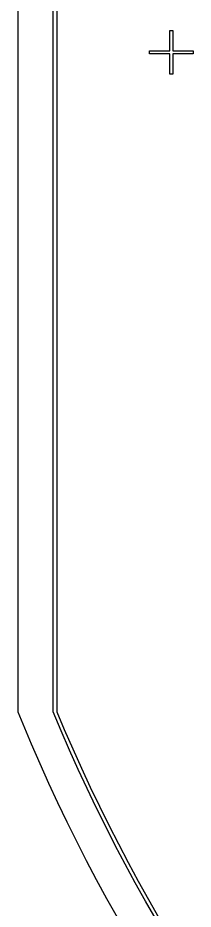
# Model space of a CAD drawing. Extents: x -25 to 122, y -49 to 104.
# Drawn here: x -25.04 to -17.39, y -9.84 to 29.02 of the extents above; entities that cross this region are included whole.
import ezdxf

# ---------------------------------------------------------------- set-up
doc = ezdxf.new("R2010")
doc.units = 0

msp = doc.modelspace()

# ---------------------------------------------------------------- linework, layer by layer
for p, q in [((-25.0371, 56.2593), (-25.0371, -1.23334)), ((-23.4969, -1.23666), (-23.4969, 56.2626)), ((-23.3345, 56.2618), (-23.3345, -1.23579)), ((-18.4057, 27.5767), (-18.4057, 28.4683)), ((-18.4057, 28.4683), (-18.2783, 28.4683)), ((-18.2783, 28.4683), (-18.2783, 27.5767)), ((-19.2973, 27.4493), (-19.2973, 27.5767)), ((-19.2973, 27.5767), (-18.4057, 27.5767)), ((-18.4057, 27.4493), (-19.2973, 27.4493)), ((-18.4057, 26.5577), (-18.4057, 27.4493)), ((-18.2783, 27.5767), (-17.3867, 27.5767)), ((-17.3867, 27.4493), (-18.2783, 27.4493)), ((-18.2783, 27.4493), (-18.2783, 26.5577)), ((-17.3867, 27.5767), (-17.3867, 27.4493)), ((-18.2783, 26.5577), (-18.4057, 26.5577)), ((-25.0371, -1.23334), (-24.8218, -1.76227)), ((-23.1475, -2.06595), (-23.4969, -1.23666)), ((-23.3345, -1.23579), (-23.0096, -2.00685)), ((-24.8218, -1.76227), (-24.4572, -2.62738)), ((-22.7793, -2.91049), (-23.1475, -2.06595)), ((-23.0096, -2.00685), (-22.6422, -2.8497)), ((-24.4572, -2.62738), (-24.082, -3.48796)), ((-22.4008, -3.75044), (-22.7793, -2.91049)), ((-22.6422, -2.8497), (-22.2644, -3.68797)), ((-24.082, -3.48796), (-23.6963, -4.34386)), ((-22.012, -4.58569), (-22.4008, -3.75044)), ((-22.2644, -3.68797), (-21.8764, -4.52156)), ((-23.6963, -4.34386), (-23.3002, -5.19496)), ((-21.613, -5.41611), (-22.012, -4.58569)), ((-21.8764, -4.52156), (-21.4782, -5.35031)), ((-23.3002, -5.19496), (-22.8936, -6.04114)), ((-21.2038, -6.24156), (-21.613, -5.41611)), ((-21.4782, -5.35031), (-21.0698, -6.17412)), ((-22.8936, -6.04114), (-22.4766, -6.88226)), ((-21.0698, -6.17412), (-20.6514, -6.99286)), ((-20.7845, -7.06194), (-21.2038, -6.24156)), ((-22.4766, -6.88226), (-22.0494, -7.7182)), ((-20.6514, -6.99286), (-20.2229, -7.8064)), ((-20.3552, -7.87711), (-20.7845, -7.06194)), ((-22.0494, -7.7182), (-21.612, -8.54884)), ((-19.916, -8.68694), (-20.3552, -7.87711)), ((-20.2229, -7.8064), (-19.7845, -8.61461)), ((-21.612, -8.54884), (-21.1644, -9.37405)), ((-19.4668, -9.49133), (-19.916, -8.68694)), ((-19.7845, -8.61461), (-19.3363, -9.41739)), ((-21.1644, -9.37405), (-20.7066, -10.1937)), ((-19.0078, -10.2901), (-19.4668, -9.49133)), ((-19.3363, -9.41739), (-18.8782, -10.2146))]:
    msp.add_line(p, q)

doc.saveas('drawing.dxf')
